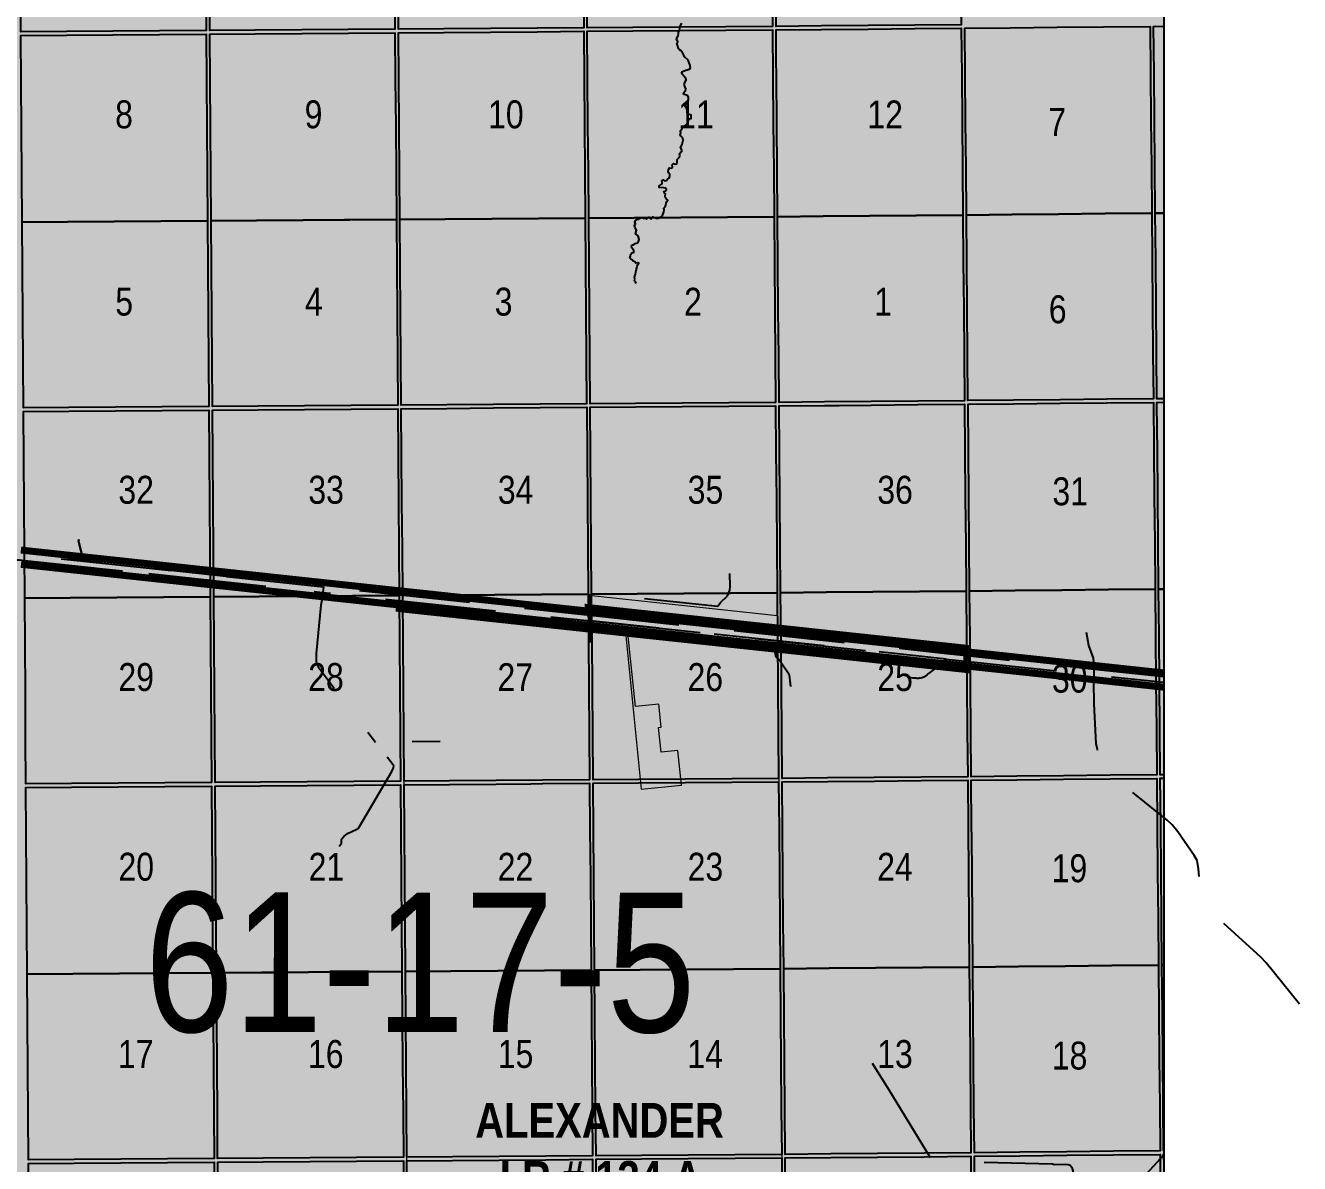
# Model space of a CAD drawing. Extents: x 403018 to 417191, y 6033193 to 6042673.
# Drawn here: x 415766.7 to 416131.8, y 6036406.3 to 6036732.6 of the extents above; entities that cross this region are included whole.
import ezdxf

# ---------------------------------------------------------------- set-up
doc = ezdxf.new("R2010")
doc.units = 0
doc.header["$LTSCALE"] = 5
doc.linetypes.add('DASHED2', pattern=[9.525, 6.35, -3.175])
for name, color, linetype in [('AS-TOWN-H', 254, 'Continuous'), ('L-BD1', 253, 'Continuous'), ('Quarters', 8, 'Continuous'), ('RoadSeg', 57, 'DASHED2'), ('ROUTE-MAP-HWY', 2, 'Continuous'), ('T-WATER', 160, 'Continuous')]:
    doc.layers.add(name, color=color, linetype=linetype)
doc.layers.add('ROUTE-MAP-BACKGROUND-H', color=7, linetype='Continuous', true_color=0xf0ebff)
doc.layers.add('ROUTE-MAP-TOWN-BDY', color=3, linetype='Continuous', lineweight=0)
doc.styles.add('120', font='ARIALN.TTF', dxfattribs={"height": 13})
doc.styles.add('80L', font='ARIALN.TTF', dxfattribs={"height": 10})

msp = doc.modelspace()

# ---------------------------------------------------------------- hatches: boundary and pattern name
at = {"layer": 'AS-TOWN-H'}
h = msp.add_hatch(color=256, dxfattribs=at)
h.dxf.hatch_style = 1
h.paths.add_polyline_path([(415928.97, 6036569.091), (415928.543, 6036623.14), (415981.679, 6036623.533), (415982.17, 6036563.332)])
h = msp.add_hatch(color=256, dxfattribs=at)
h.dxf.hatch_style = 1
h.paths.add_polyline_path([(415874.841, 6036564.468), (415938.717, 6036557.594), (415943.185, 6036513.628), (415954.741, 6036514.857), (415953.689, 6036524.789), (415948.888, 6036524.279), (415948.138, 6036531.342), (415948.905, 6036531.423), (415948.2, 6036538.08), (415941.541, 6036537.375), (415939.398, 6036557.521), (415981.376, 6036553.001), (415981.528, 6036551.813), (415982.279, 6036550.792), (415983.871, 6036354.396), (415876.403, 6036353.6)])
at = {"layer": 'ROUTE-MAP-BACKGROUND-H'}
h = msp.add_hatch(color=256, dxfattribs=at)
h.dxf.hatch_style = 1
h.paths.add_polyline_path([(412923.423, 6037807.465), (416092.9, 6037807.465), (416092.9, 6035965.758), (412923.423, 6035965.758)])

# ---------------------------------------------------------------- linework, layer by layer
at = {"layer": 'Quarters'}
for points in [[(415994.818, 6036732.446), (415981.795, 6036732.328), (415981.689, 6036745.382), (415981.579, 6036758.771), (415981.47, 6036772.16), (415981.36, 6036785.548), (415994.379, 6036785.666), (416007.732, 6036785.787), (416021.086, 6036785.908), (416034.439, 6036786.029), (416034.553, 6036772.641), (416034.667, 6036759.252), (416034.782, 6036745.863), (416034.893, 6036732.809), (416021.535, 6036732.688), (416008.177, 6036732.566), (415994.818, 6036732.446)], [(415778.411, 6036730.819), (415765.388, 6036730.722), (415765.3, 6036743.776), (415765.209, 6036757.165), (415765.119, 6036770.554), (415765.029, 6036783.943), (415778.047, 6036784.04), (415791.401, 6036784.139), (415804.754, 6036784.238), (415818.108, 6036784.337), (415818.203, 6036770.948), (415818.298, 6036757.56), (415818.393, 6036744.171), (415818.486, 6036731.117), (415805.128, 6036731.018), (415791.769, 6036730.918), (415778.411, 6036730.819)], [(415832.513, 6036731.221), (415819.49, 6036731.124), (415819.397, 6036744.178), (415819.302, 6036757.567), (415819.207, 6036770.956), (415819.112, 6036784.345), (415832.13, 6036784.441), (415845.484, 6036784.54), (415858.837, 6036784.639), (415872.19, 6036784.738), (415872.29, 6036771.349), (415872.39, 6036757.96), (415872.49, 6036744.571), (415872.588, 6036731.518), (415859.229, 6036731.419), (415845.871, 6036731.32), (415832.513, 6036731.221)], [(415926.587, 6036744.972), (415926.689, 6036731.918), (415913.331, 6036731.819), (415899.973, 6036731.72), (415886.615, 6036731.621), (415873.592, 6036731.525), (415873.494, 6036744.579), (415873.395, 6036757.968), (415873.295, 6036771.357), (415873.195, 6036784.745), (415886.213, 6036784.842), (415899.567, 6036784.941), (415912.92, 6036785.04), (415926.273, 6036785.139), (415926.378, 6036771.75), (415926.483, 6036758.361), (415926.587, 6036744.972)], [(415980.684, 6036745.373), (415980.791, 6036732.319), (415967.433, 6036732.22), (415954.075, 6036732.121), (415940.717, 6036732.022), (415927.694, 6036731.926), (415927.592, 6036744.98), (415927.487, 6036758.369), (415927.382, 6036771.757), (415927.277, 6036785.146), (415940.296, 6036785.243), (415953.649, 6036785.342), (415967.003, 6036785.44), (415980.356, 6036785.539), (415980.465, 6036772.151), (415980.575, 6036758.762), (415980.684, 6036745.373)], [(415981.128, 6036691.148), (415981.237, 6036677.759), (415967.874, 6036677.66), (415954.511, 6036677.562), (415941.148, 6036677.463), (415928.12, 6036677.366), (415928.015, 6036690.755), (415927.911, 6036704.144), (415927.806, 6036717.533), (415927.701, 6036730.921), (415940.725, 6036731.018), (415954.083, 6036731.117), (415967.441, 6036731.216), (415980.799, 6036731.315), (415980.909, 6036717.926), (415981.018, 6036704.537), (415981.128, 6036691.148)], [(415995.269, 6036677.886), (415982.241, 6036677.768), (415982.132, 6036691.157), (415982.022, 6036704.546), (415981.913, 6036717.935), (415981.873, 6036722.785), (415981.803, 6036731.324), (415994.827, 6036731.441), (416008.185, 6036731.562), (416021.543, 6036731.684), (416034.902, 6036731.805), (416035.016, 6036718.416), (416035.13, 6036705.028), (416035.244, 6036691.639), (416035.359, 6036678.25), (416021.995, 6036678.129), (416008.632, 6036678.007), (415995.269, 6036677.886)], [(416049.391, 6036678.386), (416036.363, 6036678.26), (416036.249, 6036691.649), (416036.134, 6036705.037), (416036.02, 6036718.426), (416035.906, 6036731.815), (416048.93, 6036731.94), (416062.288, 6036732.069), (416075.647, 6036732.197), (416089.005, 6036732.326), (416089.124, 6036718.937), (416089.243, 6036705.549), (416089.362, 6036692.16), (416089.481, 6036678.772), (416076.118, 6036678.643), (416062.755, 6036678.514), (416049.391, 6036678.386)], [(415778.784, 6036676.259), (415765.756, 6036676.162), (415765.666, 6036689.551), (415765.575, 6036702.94), (415765.485, 6036716.329), (415765.395, 6036729.718), (415778.418, 6036729.815), (415791.776, 6036729.914), (415805.135, 6036730.013), (415818.493, 6036730.113), (415818.588, 6036716.724), (415818.683, 6036703.335), (415818.778, 6036689.946), (415818.873, 6036676.557), (415805.51, 6036676.458), (415792.147, 6036676.359), (415778.784, 6036676.259)], [(415832.906, 6036676.661), (415819.878, 6036676.565), (415819.783, 6036689.954), (415819.687, 6036703.342), (415819.592, 6036716.731), (415819.497, 6036730.12), (415832.52, 6036730.216), (415845.879, 6036730.315), (415859.237, 6036730.414), (415872.595, 6036730.513), (415872.695, 6036717.124), (415872.795, 6036703.736), (415872.895, 6036690.347), (415872.995, 6036676.958), (415859.632, 6036676.859), (415858.085, 6036676.847), (415846.269, 6036676.76), (415832.906, 6036676.661)], [(415927.011, 6036690.748), (415927.116, 6036677.359), (415913.753, 6036677.26), (415900.39, 6036677.161), (415887.027, 6036677.062), (415873.999, 6036676.966), (415873.899, 6036690.354), (415873.799, 6036703.743), (415873.699, 6036717.132), (415873.599, 6036730.521), (415886.623, 6036730.617), (415899.981, 6036730.716), (415913.339, 6036730.815), (415926.697, 6036730.914), (415926.802, 6036717.525), (415926.906, 6036704.136), (415927.011, 6036690.748)], [(415779.148, 6036623.036), (415766.115, 6036622.939), (415766.027, 6036635.995), (415765.937, 6036649.385), (415765.847, 6036662.774), (415765.756, 6036676.162), (415778.784, 6036676.259), (415792.147, 6036676.359), (415805.51, 6036676.458), (415818.873, 6036676.557), (415818.969, 6036663.169), (415819.064, 6036649.78), (415819.158, 6036636.39), (415819.251, 6036623.335), (415805.883, 6036623.235), (415792.515, 6036623.136), (415779.148, 6036623.036)], [(415833.288, 6036623.439), (415820.255, 6036623.342), (415820.163, 6036636.397), (415820.068, 6036649.787), (415819.973, 6036663.176), (415819.878, 6036676.565), (415832.906, 6036676.661), (415846.269, 6036676.76), (415858.085, 6036676.847), (415859.632, 6036676.859), (415872.995, 6036676.958), (415873.095, 6036663.569), (415873.195, 6036650.18), (415873.294, 6036636.79), (415873.391, 6036623.736), (415860.023, 6036623.637), (415846.656, 6036623.538), (415833.288, 6036623.439)], [(415927.43, 6036637.191), (415927.531, 6036624.136), (415914.164, 6036624.037), (415900.796, 6036623.938), (415887.428, 6036623.839), (415874.395, 6036623.743), (415874.298, 6036636.798), (415874.199, 6036650.188), (415874.099, 6036663.577), (415873.999, 6036676.966), (415887.027, 6036677.062), (415900.39, 6036677.161), (415913.753, 6036677.26), (415927.116, 6036677.359), (415927.221, 6036663.97), (415927.325, 6036650.581), (415927.43, 6036637.191)], [(415981.565, 6036637.592), (415981.671, 6036624.537), (415968.304, 6036624.438), (415954.936, 6036624.339), (415941.568, 6036624.24), (415928.535, 6036624.144), (415928.434, 6036637.199), (415928.329, 6036650.589), (415928.225, 6036663.977), (415928.12, 6036677.366), (415941.148, 6036677.463), (415954.511, 6036677.562), (415967.874, 6036677.66), (415981.237, 6036677.759), (415981.346, 6036664.371), (415981.456, 6036650.982), (415981.565, 6036637.592)], [(415995.708, 6036624.664), (415982.676, 6036624.546), (415982.569, 6036637.601), (415982.46, 6036650.991), (415982.351, 6036664.38), (415982.241, 6036677.768), (415995.269, 6036677.886), (416008.632, 6036678.007), (416021.995, 6036678.129), (416035.359, 6036678.25), (416035.473, 6036664.862), (416035.587, 6036651.473), (416035.701, 6036638.083), (416035.812, 6036625.029), (416022.444, 6036624.907), (416009.076, 6036624.785), (415995.708, 6036624.664)], [(416049.849, 6036625.164), (416036.816, 6036625.038), (416036.705, 6036638.093), (416036.591, 6036651.483), (416036.477, 6036664.871), (416036.363, 6036678.26), (416049.391, 6036678.386), (416062.755, 6036678.514), (416076.118, 6036678.643), (416089.481, 6036678.772), (416089.6, 6036665.383), (416089.719, 6036651.995), (416089.838, 6036638.605), (416089.954, 6036625.55), (416076.586, 6036625.421), (416063.217, 6036625.293), (416049.849, 6036625.164)], [(415779.519, 6036568.472), (415766.481, 6036568.375), (415766.391, 6036581.765), (415766.301, 6036595.155), (415766.211, 6036608.545), (415766.121, 6036621.935), (415779.154, 6036622.032), (415792.522, 6036622.132), (415805.89, 6036622.231), (415819.258, 6036622.33), (415819.348, 6036609.558), (415819.353, 6036608.94), (415819.447, 6036595.55), (415819.542, 6036582.16), (415819.637, 6036568.77), (415806.264, 6036568.671), (415792.892, 6036568.572), (415779.519, 6036568.472)], [(415833.679, 6036568.874), (415820.641, 6036568.778), (415820.547, 6036582.168), (415820.452, 6036595.558), (415820.357, 6036608.948), (415820.262, 6036622.338), (415833.295, 6036622.434), (415846.663, 6036622.533), (415860.031, 6036622.632), (415873.399, 6036622.731), (415873.498, 6036609.341), (415873.598, 6036595.951), (415873.7, 6036582.561), (415873.803, 6036569.171), (415860.427, 6036569.072), (415847.052, 6036568.973), (415833.679, 6036568.874)], [(415927.852, 6036582.962), (415927.956, 6036569.572), (415914.584, 6036569.473), (415901.211, 6036569.374), (415887.84, 6036569.275), (415874.807, 6036569.178), (415874.705, 6036582.569), (415874.602, 6036595.959), (415874.502, 6036609.349), (415874.403, 6036622.739), (415887.436, 6036622.835), (415900.804, 6036622.934), (415914.171, 6036623.033), (415927.539, 6036623.132), (415927.643, 6036609.742), (415927.748, 6036596.352), (415927.852, 6036582.962)], [(415982.007, 6036583.363), (415982.116, 6036569.973), (415968.743, 6036569.874), (415955.371, 6036569.775), (415942, 6036569.676), (415928.96, 6036569.58), (415928.856, 6036582.977), (415928.752, 6036596.36), (415928.648, 6036609.75), (415928.543, 6036623.14), (415941.576, 6036623.236), (415954.944, 6036623.335), (415968.312, 6036623.434), (415981.679, 6036623.533), (415981.789, 6036610.143), (415981.898, 6036596.753), (415982.007, 6036583.363)], [(415996.157, 6036570.099), (415983.12, 6036569.982), (415983.011, 6036583.372), (415982.902, 6036596.762), (415982.793, 6036610.152), (415982.684, 6036623.542), (415995.717, 6036623.659), (415999.932, 6036623.697), (416009.084, 6036623.781), (416022.452, 6036623.902), (416035.82, 6036624.024), (416035.934, 6036610.633), (416036.048, 6036597.242), (416036.162, 6036583.851), (416036.276, 6036570.459), (416022.903, 6036570.339), (416009.53, 6036570.219), (415996.157, 6036570.099)], [(416050.318, 6036570.597), (416037.28, 6036570.469), (416037.166, 6036583.86), (416037.052, 6036597.252), (416036.938, 6036610.643), (416036.825, 6036624.034), (416049.858, 6036624.16), (416063.226, 6036624.288), (416076.594, 6036624.417), (416089.963, 6036624.546), (416090.082, 6036611.157), (416090.201, 6036597.768), (416090.32, 6036584.379), (416090.439, 6036570.99), (416077.066, 6036570.859), (416063.692, 6036570.728), (416050.318, 6036570.597)], [(416050.776, 6036517.369), (416037.732, 6036517.239), (416037.621, 6036530.296), (416037.507, 6036543.687), (416037.394, 6036557.078), (416037.28, 6036570.469), (416050.318, 6036570.597), (416063.692, 6036570.728), (416077.066, 6036570.859), (416090.439, 6036570.99), (416090.558, 6036557.601), (416090.677, 6036544.212), (416090.796, 6036530.823), (416090.913, 6036517.769), (416077.534, 6036517.636), (416064.155, 6036517.503), (416050.776, 6036517.369)], [(415779.882, 6036515.247), (415766.839, 6036515.15), (415766.751, 6036528.205), (415766.661, 6036541.595), (415766.571, 6036554.985), (415766.481, 6036568.375), (415779.519, 6036568.472), (415792.892, 6036568.572), (415806.264, 6036568.671), (415819.637, 6036568.77), (415819.732, 6036555.38), (415819.826, 6036541.99), (415819.921, 6036528.6), (415820.014, 6036515.545), (415806.636, 6036515.446), (415793.259, 6036515.346), (415779.882, 6036515.247)], [(415834.06, 6036515.649), (415821.018, 6036515.552), (415820.925, 6036528.607), (415820.831, 6036541.998), (415820.736, 6036555.388), (415820.641, 6036568.778), (415833.679, 6036568.874), (415847.052, 6036568.973), (415860.427, 6036569.072), (415873.803, 6036569.171), (415873.899, 6036555.781), (415873.996, 6036542.391), (415874.095, 6036529.001), (415874.192, 6036515.946), (415860.815, 6036515.847), (415847.438, 6036515.748), (415834.06, 6036515.649)], [(415928.269, 6036529.402), (415928.371, 6036516.347), (415914.993, 6036516.248), (415901.616, 6036516.149), (415888.239, 6036516.05), (415875.196, 6036515.954), (415875.099, 6036529.009), (415875, 6036542.399), (415874.904, 6036555.789), (415874.807, 6036569.178), (415887.84, 6036569.275), (415901.211, 6036569.374), (415914.584, 6036569.473), (415927.956, 6036569.572), (415928.06, 6036556.182), (415928.165, 6036542.792), (415928.269, 6036529.402)], [(415982.443, 6036529.804), (415982.549, 6036516.749), (415969.172, 6036516.65), (415955.795, 6036516.55), (415942.417, 6036516.451), (415929.375, 6036516.355), (415929.273, 6036529.41), (415929.169, 6036542.8), (415929.065, 6036556.197), (415928.96, 6036569.58), (415942, 6036569.676), (415955.371, 6036569.775), (415968.743, 6036569.874), (415982.116, 6036569.973), (415982.225, 6036556.584), (415982.334, 6036543.194), (415982.443, 6036529.804)], [(415996.596, 6036516.873), (415983.553, 6036516.758), (415983.447, 6036529.812), (415983.338, 6036543.203), (415983.229, 6036556.593), (415983.12, 6036569.982), (415996.157, 6036570.099), (416009.53, 6036570.219), (416022.903, 6036570.339), (416036.276, 6036570.459), (416036.389, 6036557.068), (416036.503, 6036543.677), (416036.617, 6036530.286), (416036.728, 6036517.229), (416023.351, 6036517.11), (416009.973, 6036516.991), (415996.596, 6036516.873)], [(415982.884, 6036475.575), (415982.993, 6036462.185), (415969.611, 6036462.086), (415956.229, 6036461.987), (415942.847, 6036461.887), (415929.8, 6036461.791), (415929.695, 6036475.181), (415929.591, 6036488.571), (415929.487, 6036501.961), (415929.383, 6036515.351), (415942.425, 6036515.447), (415955.803, 6036515.546), (415969.18, 6036515.645), (415982.557, 6036515.744), (415982.666, 6036502.355), (415982.775, 6036488.965), (415982.884, 6036475.575)], [(415997.045, 6036462.308), (415983.998, 6036462.194), (415983.889, 6036475.584), (415983.779, 6036488.973), (415983.67, 6036502.363), (415983.561, 6036515.753), (415996.604, 6036515.869), (416009.981, 6036515.987), (416023.359, 6036516.106), (416036.736, 6036516.225), (416036.85, 6036502.834), (416036.964, 6036489.442), (416037.078, 6036476.051), (416037.192, 6036462.66), (416023.809, 6036462.542), (416010.427, 6036462.425), (415997.045, 6036462.308)], [(416051.245, 6036462.802), (416038.196, 6036462.67), (416038.082, 6036476.061), (416037.968, 6036489.453), (416037.88, 6036499.876), (416037.855, 6036502.844), (416037.741, 6036516.235), (416050.785, 6036516.365), (416064.164, 6036516.498), (416077.543, 6036516.632), (416090.922, 6036516.765), (416091.041, 6036503.376), (416091.16, 6036489.987), (416091.279, 6036476.598), (416091.398, 6036463.209), (416078.014, 6036463.074), (416064.63, 6036462.938), (416051.245, 6036462.802)], [(415780.253, 6036460.683), (415767.206, 6036460.586), (415767.116, 6036473.976), (415767.026, 6036487.366), (415766.936, 6036500.756), (415766.846, 6036514.146), (415779.888, 6036514.243), (415793.266, 6036514.342), (415806.643, 6036514.441), (415820.021, 6036514.541), (415820.115, 6036501.151), (415820.21, 6036487.761), (415820.305, 6036474.371), (415820.4, 6036460.98), (415807.018, 6036460.881), (415793.635, 6036460.782), (415780.253, 6036460.683)], [(415834.451, 6036461.084), (415821.404, 6036460.988), (415821.309, 6036474.378), (415821.214, 6036487.768), (415821.12, 6036501.158), (415821.025, 6036514.548), (415834.067, 6036514.645), (415847.445, 6036514.744), (415860.822, 6036514.843), (415874.2, 6036514.942), (415874.299, 6036501.552), (415874.399, 6036488.162), (415874.498, 6036474.772), (415874.598, 6036461.382), (415861.215, 6036461.283), (415847.833, 6036461.184), (415839.248, 6036461.12), (415834.451, 6036461.084)], [(415928.691, 6036475.173), (415928.795, 6036461.783), (415915.413, 6036461.684), (415902.031, 6036461.585), (415888.649, 6036461.486), (415875.602, 6036461.389), (415875.502, 6036474.779), (415875.403, 6036488.169), (415875.303, 6036501.559), (415875.204, 6036514.949), (415888.246, 6036515.046), (415901.624, 6036515.145), (415911.539, 6036515.218), (415915.001, 6036515.244), (415928.378, 6036515.343), (415928.483, 6036501.953), (415928.587, 6036488.563), (415928.691, 6036475.173)], [(415780.616, 6036407.458), (415767.564, 6036407.361), (415767.476, 6036420.416), (415767.386, 6036433.806), (415767.296, 6036447.196), (415767.206, 6036460.586), (415780.253, 6036460.683), (415793.635, 6036460.782), (415807.018, 6036460.881), (415820.4, 6036460.98), (415820.494, 6036447.59), (415820.589, 6036434.2), (415820.684, 6036420.81), (415820.776, 6036407.755), (415807.389, 6036407.656), (415794.003, 6036407.557), (415780.616, 6036407.458)], [(415834.832, 6036407.859), (415821.78, 6036407.763), (415821.688, 6036420.818), (415821.593, 6036434.208), (415821.499, 6036447.598), (415821.404, 6036460.988), (415834.451, 6036461.084), (415839.248, 6036461.12), (415847.833, 6036461.184), (415861.215, 6036461.283), (415874.598, 6036461.382), (415874.697, 6036447.992), (415874.797, 6036434.602), (415874.896, 6036421.212), (415874.993, 6036408.157), (415861.606, 6036408.058), (415848.219, 6036407.958), (415834.832, 6036407.859)], [(415929.108, 6036421.613), (415929.21, 6036408.558), (415915.823, 6036408.459), (415902.436, 6036408.36), (415889.049, 6036408.261), (415875.997, 6036408.164), (415875.9, 6036421.219), (415875.801, 6036434.609), (415875.701, 6036447.999), (415875.602, 6036461.389), (415888.649, 6036461.486), (415902.031, 6036461.585), (415915.413, 6036461.684), (415928.795, 6036461.783), (415928.9, 6036448.393), (415929.004, 6036435.004), (415929.108, 6036421.613)], [(415983.32, 6036422.015), (415983.427, 6036408.96), (415970.04, 6036408.861), (415956.653, 6036408.762), (415943.266, 6036408.663), (415930.214, 6036408.566), (415930.112, 6036421.621), (415930.008, 6036435.011), (415929.904, 6036448.401), (415929.8, 6036461.791), (415942.847, 6036461.887), (415956.229, 6036461.987), (415969.611, 6036462.086), (415982.993, 6036462.185), (415983.102, 6036448.795), (415983.211, 6036435.405), (415983.32, 6036422.015)], [(415997.483, 6036409.082), (415984.431, 6036408.969), (415984.325, 6036422.024), (415984.216, 6036435.414), (415984.107, 6036448.804), (415983.998, 6036462.194), (415997.045, 6036462.308), (416010.427, 6036462.425), (416023.809, 6036462.542), (416037.192, 6036462.66), (416037.305, 6036449.269), (416037.419, 6036435.878), (416037.533, 6036422.486), (416037.644, 6036409.43), (416024.257, 6036409.314), (416010.87, 6036409.197), (415997.483, 6036409.082)], [(416051.703, 6036409.575), (416038.648, 6036409.44), (416038.537, 6036422.496), (416038.424, 6036435.888), (416038.31, 6036449.279), (416038.196, 6036462.67), (416051.245, 6036462.802), (416064.63, 6036462.938), (416078.014, 6036463.074), (416091.398, 6036463.209), (416091.517, 6036449.82), (416091.636, 6036436.431), (416091.756, 6036423.042), (416091.872, 6036409.988), (416078.482, 6036409.85), (416065.093, 6036409.712), (416051.703, 6036409.575)], [(415780.987, 6036352.893), (415767.931, 6036352.797), (415767.841, 6036366.187), (415767.75, 6036379.577), (415767.661, 6036392.967), (415767.571, 6036406.357), (415780.622, 6036406.453), (415794.01, 6036406.552), (415807.396, 6036406.652), (415820.783, 6036406.751), (415820.878, 6036393.361), (415820.973, 6036379.971), (415821.067, 6036366.581), (415821.162, 6036353.191), (415807.771, 6036353.092), (415794.379, 6036352.992), (415780.987, 6036352.893)], [(415835.223, 6036353.295), (415822.166, 6036353.198), (415822.072, 6036366.588), (415821.977, 6036379.978), (415821.882, 6036393.368), (415821.788, 6036406.758), (415834.84, 6036406.855), (415848.227, 6036406.954), (415861.614, 6036407.053), (415875, 6036407.153), (415875.1, 6036393.763), (415875.199, 6036380.373), (415875.299, 6036366.983), (415875.398, 6036353.593), (415862.007, 6036353.493), (415848.615, 6036353.394), (415835.223, 6036353.295)], [(415929.53, 6036367.384), (415929.635, 6036353.994), (415916.243, 6036353.895), (415902.851, 6036353.796), (415889.46, 6036353.697), (415876.403, 6036353.6), (415876.303, 6036366.99), (415876.204, 6036380.38), (415876.104, 6036393.77), (415876.005, 6036407.16), (415889.057, 6036407.257), (415902.444, 6036407.356), (415915.831, 6036407.455), (415929.218, 6036407.554), (415929.322, 6036394.164), (415929.426, 6036380.774), (415929.53, 6036367.384)], [(415983.762, 6036367.786), (415983.871, 6036354.396), (415970.479, 6036354.297), (415957.088, 6036354.198), (415943.696, 6036354.099), (415930.639, 6036354.002), (415930.535, 6036367.392), (415930.43, 6036380.782), (415930.326, 6036394.172), (415930.222, 6036407.562), (415943.274, 6036407.658), (415956.661, 6036407.757), (415970.048, 6036407.857), (415983.435, 6036407.956), (415983.544, 6036394.566), (415983.653, 6036381.176), (415983.762, 6036367.786)], [(415997.932, 6036354.517), (415984.875, 6036354.405), (415984.766, 6036367.795), (415984.657, 6036381.185), (415984.548, 6036394.575), (415984.439, 6036407.965), (415997.491, 6036408.077), (416010.878, 6036408.193), (416024.265, 6036408.309), (416037.653, 6036408.426), (416037.766, 6036395.034), (416037.88, 6036381.643), (416037.994, 6036368.252), (416038.108, 6036354.861), (416024.716, 6036354.746), (416011.324, 6036354.631), (415997.932, 6036354.517)], [(416052.172, 6036355.008), (416039.112, 6036354.871), (416038.998, 6036368.262), (416038.884, 6036381.654), (416038.771, 6036395.045), (416038.657, 6036408.436), (416051.712, 6036408.57), (416065.101, 6036408.708), (416078.491, 6036408.846), (416091.881, 6036408.984), (416092, 6036395.595), (416092.119, 6036382.206), (416092.238, 6036368.817), (416092.357, 6036355.428), (416078.962, 6036355.288), (416065.567, 6036355.148), (416052.172, 6036355.008)]]:
    msp.add_lwpolyline(points, close=True, dxfattribs=at)
for points in [[(416092.9, 6036678.805), (416090.486, 6036678.781), (416090.367, 6036692.17), (416090.248, 6036705.558), (416090.129, 6036718.947), (416090.01, 6036732.335), (416092.9, 6036732.363)], [(416092.9, 6036625.579), (416090.958, 6036625.56), (416090.842, 6036638.615), (416090.724, 6036652.005), (416090.605, 6036665.393), (416090.486, 6036678.781), (416092.9, 6036678.805)], [(416092.9, 6036571.014), (416091.443, 6036571), (416091.324, 6036584.389), (416091.205, 6036597.778), (416091.086, 6036611.167), (416091.037, 6036616.624), (416090.967, 6036624.556), (416092.9, 6036624.574)], [(416092.9, 6036517.788), (416091.917, 6036517.779), (416091.801, 6036530.832), (416091.682, 6036544.222), (416091.562, 6036557.61), (416091.443, 6036571), (416092.9, 6036571.014)], [(416092.9, 6036463.224), (416092.402, 6036463.219), (416092.283, 6036476.608), (416092.164, 6036489.997), (416092.045, 6036503.386), (416091.926, 6036516.775), (416092.9, 6036516.784)], [(416092.9, 6036409.998), (416092.876, 6036409.998), (416092.76, 6036423.052), (416092.641, 6036436.441), (416092.522, 6036449.83), (416092.402, 6036463.219), (416092.9, 6036463.224)], [(416092.9, 6036407.327), (416092.885, 6036408.993), (416092.9, 6036408.994)]]:
    msp.add_lwpolyline(points, dxfattribs=at)
at = {"layer": 'RoadSeg'}
for p, q in [((415928.5, 6036559.855), (415928.504, 6036561.909)), ((415928.533, 6036555.726), (415928.5, 6036559.855))]:
    msp.add_line(p, q, dxfattribs=at)
at = {"layer": 'RoadSeg', "flags": 128}
for points in [[(415835.563, 6036573.409), (415787.941, 6036578.524), (415787.941, 6036579.169), (415788.007, 6036579.602), (415787.874, 6036579.702), (415783.745, 6036580.168), (415783.079, 6036580.534), (415782.812, 6036581), (415781.913, 6036584.73), (415782.013, 6036585.263), (415781.913, 6036584.73), (415782.812, 6036581), (415783.079, 6036580.534), (415783.745, 6036580.168), (415787.874, 6036579.702), (415788.007, 6036579.602), (415787.941, 6036579.169), (415787.941, 6036578.524), (415771.233, 6036580.302)], [(415680.182, 6036554.793), (415682.579, 6036556.026), (415684.744, 6036557.757), (415687.974, 6036557.99), (415688.573, 6036558.124), (415689.106, 6036558.49), (415694.134, 6036564.784), (415694.501, 6036565.849), (415694.434, 6036567.581), (415694.201, 6036571.177), (415694.116, 6036572.801), (415731.052, 6036576.83), (415750.667, 6036578.993), (415751.467, 6036579.076), (415752.211, 6036579.151), (415753.12, 6036579.24), (415753.981, 6036579.32), (415754.794, 6036579.389), (415755.703, 6036579.454), (415756.597, 6036579.503), (415757.394, 6036579.534), (415758.24, 6036579.559), (415759.038, 6036579.575), (415759.884, 6036579.583), (415760.682, 6036579.579), (415761.366, 6036579.567), (415762.085, 6036579.546), (415762.802, 6036579.518), (415763.485, 6036579.482), (415764.319, 6036579.428), (415764.952, 6036579.379), (415765.756, 6036579.309), (415766.504, 6036579.239), (415767.406, 6036579.149), (415768.304, 6036579.056), (415787.87, 6036576.968), (415835.575, 6036571.848)], [(415731.052, 6036576.83), (415730.973, 6036578.271), (415753.664, 6036580.756), (415754.46, 6036580.843), (415755.287, 6036580.934), (415756.065, 6036581.017), (415756.763, 6036581.085), (415757.543, 6036581.147), (415758.325, 6036581.185), (415759.008, 6036581.2), (415759.708, 6036581.201), (415760.342, 6036581.195), (415761.011, 6036581.18), (415761.663, 6036581.154), (415762.348, 6036581.109), (415763.11, 6036581.042), (415764.018, 6036580.953), (415764.717, 6036580.88), (415766.695, 6036580.672), (415767.28, 6036580.623), (415767.949, 6036580.581), (415768.569, 6036580.543), (415769.155, 6036580.502), (415769.808, 6036580.447), (415770.493, 6036580.378), (415771.231, 6036580.302), (415771.233, 6036580.302), (415787.941, 6036578.524), (415852.148, 6036571.628), (415851.939, 6036570.091), (415928.504, 6036561.909), (415928.53, 6036563.455), (415852.148, 6036571.628)], [(415754.669, 6036579.378), (415754.794, 6036579.389), (415755.703, 6036579.454), (415756.597, 6036579.503), (415757.394, 6036579.534), (415758.24, 6036579.559), (415759.038, 6036579.575), (415759.884, 6036579.583), (415760.682, 6036579.579), (415761.366, 6036579.567), (415762.085, 6036579.546), (415762.802, 6036579.518), (415763.485, 6036579.482), (415764.319, 6036579.428), (415764.952, 6036579.379), (415765.756, 6036579.309), (415766.504, 6036579.239), (415767.406, 6036579.149), (415768.304, 6036579.056), (415787.87, 6036576.968), (415851.939, 6036570.091), (415851.71, 6036568.346), (415851.377, 6036566.382), (415850.045, 6036552.529), (415849.978, 6036550.298), (415850.111, 6036549.732), (415850.578, 6036548.733), (415867.061, 6036527.154)], [(416131.829, 6036452.063), (416122.273, 6036463.884), (416120.774, 6036465.483), (416106.655, 6036478.403), (416105.423, 6036479.802), (416104.424, 6036481.6), (416103.158, 6036486.262), (416102.892, 6036490.858), (416102.459, 6036493.188), (416101.66, 6036494.687), (416096.998, 6036501.447), (416095.333, 6036503.445), (416093.934, 6036504.777), (416083.445, 6036513.202), (416081.713, 6036515.033), (416074.953, 6036523.058), (416074.354, 6036523.991), (416073.887, 6036525.023), (416073.588, 6036526.688), (416073.022, 6036538.243), (416072.922, 6036544.371), (416073.022, 6036546.434), (416073.022, 6036547.978), (416054.924, 6036549.909), (416038.23, 6036551.692), (416030.751, 6036552.491), (416008.66, 6036554.864), (415982.966, 6036557.608), (415982.25, 6036557.685), (415928.53, 6036563.455), (415928.533, 6036565.116), (415928.433, 6036569.645), (415929.232, 6036569.945), (415965.163, 6036566.116), (415965.896, 6036567.148), (415967.86, 6036569.046), (415968.56, 6036570.711), (415968.66, 6036571.81), (415968.493, 6036578.903), (415968.36, 6036579.036)], [(415986.076, 6036543.138), (415985.676, 6036546.302), (415983.311, 6036549.898), (415982.303, 6036551.202), (415981.946, 6036551.663), (415981.746, 6036552.163), (415981.813, 6036553.395), (415982.278, 6036554.267), (415982.612, 6036554.893), (415982.809, 6036556.126)], [(416092.9, 6036545.845), (416073.022, 6036547.978), (416072.988, 6036548.899), (416072.755, 6036551.264), (416071.423, 6036554.86), (416070.824, 6036558.556)], [(416030.546, 6036550.964), (416073.022, 6036546.434), (416092.9, 6036544.297)], [(415856.638, 6036497.317), (415857.238, 6036498.05), (415857.304, 6036499.315), (415857.937, 6036500.115), (415859.003, 6036500.914), (415861.5, 6036502.113), (415862.099, 6036502.512), (415862.399, 6036502.945), (415871.657, 6036518.696), (415872.156, 6036519.828), (415872.223, 6036520.328), (415867.061, 6036527.154), (415885.543, 6036527.388)], [(416092.9, 6036408.819), (416072.822, 6036386.861), (416071.19, 6036385.163), (416070.691, 6036384.83), (416070.424, 6036384.897), (416069.792, 6036385.496), (416069.192, 6036386.895), (416066.961, 6036404.211), (416066.761, 6036404.943), (416066.129, 6036405.742), (416065.529, 6036406.009), (416064.863, 6036406.076), (416061.5, 6036406.009), (416061.067, 6036406.142), (416027.034, 6036406.975), (416026.601, 6036407.208), (416014.147, 6036427.554), (416006.388, 6036439.875), (416005.956, 6036440.308)]]:
    msp.add_lwpolyline(points, dxfattribs=at)
msp.add_lwpolyline([(415928.504, 6036561.909), (415982.262, 6036556.185), (415982.809, 6036556.126), (416008.567, 6036553.338), (416010.231, 6036550.714), (416010.891, 6036549.827), (416011.542, 6036549.044), (416012.18, 6036548.25), (416012.611, 6036547.71), (416012.823, 6036547.48), (416013.026, 6036547.285), (416013.297, 6036547.066), (416013.557, 6036546.883), (416013.844, 6036546.714), (416014.116, 6036546.588), (416014.395, 6036546.476), (416014.695, 6036546.378), (416014.965, 6036546.312), (416015.263, 6036546.253), (416015.448, 6036546.223), (416015.809, 6036546.188), (416016.418, 6036546.123), (416019.076, 6036545.821), (416021.039, 6036545.619), (416021.584, 6036545.571), (416021.888, 6036545.544), (416022.136, 6036545.519), (416022.31, 6036545.517), (416022.469, 6036545.507), (416022.631, 6036545.511), (416022.776, 6036545.52), (416022.906, 6036545.534), (416023.046, 6036545.56), (416023.194, 6036545.585), (416023.373, 6036545.618), (416023.549, 6036545.651), (416023.724, 6036545.709), (416023.881, 6036545.77), (416024.031, 6036545.834), (416024.163, 6036545.89), (416024.36, 6036545.964), (416024.499, 6036546.042), (416024.659, 6036546.128), (416024.814, 6036546.227), (416024.95, 6036546.327), (416025.099, 6036546.43), (416025.323, 6036546.623), (416025.931, 6036547.114), (416027.185, 6036548.084), (416027.53, 6036548.371), (416027.851, 6036548.638), (416028.97, 6036549.651), (416030.546, 6036550.964)], close=True, dxfattribs=at)
at = {"layer": 'ROUTE-MAP-BACKGROUND-H'}
msp.add_lwpolyline([(412923.423, 6037807.465), (416092.9, 6037807.465), (416092.9, 6035965.758), (412923.423, 6035965.758)], close=True, dxfattribs=at)
at = {"layer": 'ROUTE-MAP-HWY', "const_width": 2}
for points in [[(415765.384, 6036582.207), (415766.389, 6036582.099), (415780.067, 6036580.627), (415782.645, 6036580.35), (415788.839, 6036579.684), (415792.818, 6036579.256), (415792.818, 6036579.256), (415798.222, 6036578.675), (415816.378, 6036576.722), (415819.583, 6036576.377), (415820.588, 6036576.269), (415834.445, 6036574.778), (415834.942, 6036574.725), (415847.019, 6036573.426), (415851.643, 6036572.928), (415852.141, 6036572.876), (415853.697, 6036572.706), (415871.855, 6036570.753), (415873.781, 6036570.546), (415873.792, 6036570.545), (415874.787, 6036570.438), (415874.798, 6036570.436), (415882.077, 6036569.653), (415882.746, 6036569.581), (415885.742, 6036569.259), (415888.492, 6036568.964), (415890.048, 6036568.794), (415901.225, 6036567.593), (415908.156, 6036566.848), (415909.637, 6036566.687), (415926.32, 6036564.893), (415927.994, 6036564.712), (415928.999, 6036564.605), (415938.948, 6036563.536), (415944.466, 6036562.942), (415955.434, 6036561.761), (415962.627, 6036560.987), (415982.206, 6036558.881), (415983.211, 6036558.772), (415989.639, 6036558.079), (415990.135, 6036558.026), (416000.444, 6036556.916), (416009.649, 6036555.929), (416036.423, 6036553.051), (416036.458, 6036548.966), (416029.854, 6036549.67), (416027.979, 6036549.874), (416018.161, 6036550.929), (416013.344, 6036551.445), (416013.122, 6036551.469), (416009.819, 6036551.822), (416009.683, 6036551.836), (416007.938, 6036552.029), (416000.007, 6036552.883), (415989.731, 6036553.988), (415989.234, 6036554.042), (415983.244, 6036554.687), (415982.239, 6036554.796), (415982.075, 6036554.813), (415981.851, 6036554.838), (415981.407, 6036554.885), (415962.197, 6036556.954), (415955.467, 6036557.676), (415944.031, 6036558.911), (415939.195, 6036559.43), (415938.515, 6036559.504), (415929.031, 6036560.521), (415928.026, 6036560.629), (415925.886, 6036560.86), (415907.721, 6036562.814), (415901.256, 6036563.509), (415888.058, 6036564.929), (415874.828, 6036566.352), (415874.817, 6036566.353), (415873.822, 6036566.46), (415873.811, 6036566.461), (415871.421, 6036566.719), (415853.262, 6036568.672), (415852.195, 6036568.788), (415851.532, 6036568.86), (415851.201, 6036568.894), (415850.246, 6036568.997), (415847.049, 6036569.341), (415834.1, 6036570.734), (415820.617, 6036572.184), (415819.612, 6036572.293), (415815.944, 6036572.687), (415797.788, 6036574.64), (415792.846, 6036575.172), (415779.633, 6036576.593), (415766.417, 6036578.015), (415765.412, 6036578.123)], [(416092.9, 6036542.906), (416091.692, 6036543.036), (416090.687, 6036543.144), (416086.43, 6036543.601), (416081.577, 6036544.122), (416075.218, 6036544.805), (416073.162, 6036545.025), (416072.498, 6036545.097), (416072.299, 6036545.118), (416068.271, 6036545.551), (416063.907, 6036546.019), (416061.775, 6036546.248), (416050.112, 6036547.5), (416037.463, 6036548.858), (416036.458, 6036548.966), (416036.423, 6036553.051), (416037.429, 6036552.943), (416047.244, 6036551.889), (416047.908, 6036551.818), (416050.545, 6036551.535), (416063.871, 6036550.104), (416068.704, 6036549.585), (416072.7, 6036549.156), (416073.369, 6036549.084), (416086.863, 6036547.636), (416090.65, 6036547.229), (416091.656, 6036547.121), (416092.9, 6036546.987)]]:
    msp.add_lwpolyline(points, dxfattribs=at)
for points in [[(416036.458, 6036548.966), (416036.467, 6036547.96), (416029.747, 6036548.677), (416027.872, 6036548.881), (416018.054, 6036549.935), (416013.744, 6036550.396), (416013.522, 6036550.42), (416009.691, 6036550.83), (416009.575, 6036550.843), (416007.83, 6036551.036), (415999.9, 6036551.889), (415989.632, 6036552.994), (415989.135, 6036553.047), (415983.253, 6036553.681), (415983.142, 6036553.693), (415982.247, 6036553.79), (415982.033, 6036553.813), (415981.744, 6036553.844), (415981.366, 6036553.885), (415962.09, 6036555.96), (415955.475, 6036556.67), (415955.36, 6036556.683), (415943.924, 6036557.917), (415939.088, 6036558.436), (415938.408, 6036558.51), (415929.039, 6036559.516), (415928.928, 6036559.528), (415928.034, 6036559.624), (415927.924, 6036559.636), (415925.779, 6036559.866), (415907.614, 6036561.82), (415901.263, 6036562.504), (415901.153, 6036562.516), (415887.951, 6036563.936), (415874.835, 6036565.346), (415873.83, 6036565.454), (415873.822, 6036566.46), (415874.817, 6036566.353), (415874.828, 6036566.352), (415888.058, 6036564.929), (415901.256, 6036563.509), (415907.721, 6036562.814), (415925.886, 6036560.86), (415928.026, 6036560.629), (415929.031, 6036560.521), (415938.515, 6036559.504), (415939.195, 6036559.43), (415944.031, 6036558.911), (415955.467, 6036557.676), (415962.197, 6036556.954), (415981.407, 6036554.885), (415981.851, 6036554.838), (415982.075, 6036554.813), (415982.239, 6036554.796), (415983.244, 6036554.687), (415989.234, 6036554.042), (415989.731, 6036553.988), (416000.007, 6036552.883), (416007.938, 6036552.029), (416009.683, 6036551.836), (416009.819, 6036551.822), (416013.122, 6036551.469), (416013.344, 6036551.445), (416018.161, 6036550.929), (416027.979, 6036549.874), (416029.854, 6036549.67), (416036.458, 6036548.966)], [(416036.42, 6036553.453), (416036.423, 6036553.051), (416009.649, 6036555.929), (416000.444, 6036556.916), (415990.135, 6036558.026), (415989.639, 6036558.079), (415983.211, 6036558.772), (415982.206, 6036558.881), (415962.627, 6036560.987), (415955.434, 6036561.761), (415944.466, 6036562.942), (415938.948, 6036563.536), (415928.999, 6036564.605), (415927.994, 6036564.712), (415927.991, 6036565.115), (415927.986, 6036565.719), (415928.991, 6036565.611), (415939.055, 6036564.529), (415944.573, 6036563.935), (415955.426, 6036562.767), (415955.541, 6036562.754), (415962.734, 6036561.98), (415982.198, 6036559.887), (415982.313, 6036559.874), (415983.203, 6036559.778), (415983.318, 6036559.766), (415989.736, 6036559.075), (415990.236, 6036559.02), (416000.551, 6036557.91), (416009.641, 6036556.935), (416009.756, 6036556.923), (416036.415, 6036554.057), (416036.42, 6036553.453)]]:
    msp.add_lwpolyline(points, close=True, dxfattribs=at)
at = {"layer": 'ROUTE-MAP-TOWN-BDY', "flags": 128}
for points in [[(415928.97, 6036569.091), (415928.543, 6036623.14), (415981.679, 6036623.533), (415982.17, 6036563.332)], [(415874.841, 6036564.468), (415938.717, 6036557.594), (415943.185, 6036513.628), (415954.741, 6036514.857), (415953.689, 6036524.789), (415948.888, 6036524.279), (415948.138, 6036531.342), (415948.905, 6036531.423), (415948.2, 6036538.08), (415941.541, 6036537.375), (415939.398, 6036557.521), (415981.376, 6036553.001), (415981.528, 6036551.813), (415982.279, 6036550.792), (415983.871, 6036354.396), (415876.403, 6036353.6)]]:
    msp.add_lwpolyline(points, close=True, dxfattribs=at)
at = {"layer": 'T-WATER'}
msp.add_lwpolyline([(415941.758, 6036658.597), (415941.554, 6036659.085), (415941.224, 6036659.435), (415941.316, 6036659.939), (415941.264, 6036660.363), (415941.305, 6036660.857), (415941.568, 6036661.262), (415941.623, 6036661.882), (415941.971, 6036663.565), (415942.189, 6036664.041), (415942.493, 6036664.409), (415942.177, 6036664.559), (415941.639, 6036664.423), (415941.329, 6036664.793), (415940.895, 6036665.017), (415940.594, 6036665.401), (415940.188, 6036665.673), (415939.858, 6036666.017), (415940.05, 6036666.488), (415940.162, 6036667.06), (415940.506, 6036667.394), (415941.028, 6036667.538), (415941.048, 6036668.085), (415940.464, 6036668.895), (415940.396, 6036669.383), (415940.786, 6036669.687), (415941.64, 6036670.186), (415942.152, 6036670.238), (415942.386, 6036670.7), (415942.554, 6036671.214), (415942.33, 6036672.289), (415941.905, 6036672.541), (415941.533, 6036672.843), (415941.777, 6036673.881), (415941.297, 6036674.792), (415941.267, 6036675.254), (415941.509, 6036675.686), (415941.343, 6036676.19), (415941.495, 6036676.698), (415941.949, 6036676.925), (415942.529, 6036677.027), (415942.851, 6036677.389), (415943.359, 6036677.555), (415943.837, 6036677.355), (415944.269, 6036677.327), (415944.644, 6036677.037), (415945.32, 6036677.672), (415945.636, 6036677.312), (415946.008, 6036677.042), (415946.182, 6036677.528), (415946.45, 6036677.702), (415947.44, 6036677.314), (415947.985, 6036677.394), (415948.951, 6036677.795), (415949.257, 6036678.163), (415949.633, 6036679.152), (415949.763, 6036679.694), (415949.664, 6036680.258), (415949.987, 6036680.618), (415950.179, 6036681.111), (415950.278, 6036681.681), (415950.552, 6036682.085), (415950.754, 6036682.525), (415950.4, 6036682.845), (415950.09, 6036683.217), (415950.05, 6036683.798), (415950.162, 6036684.354), (415949.744, 6036684.624), (415949.654, 6036684.996), (415950.108, 6036685.224), (415950.43, 6036685.569), (415950.114, 6036685.923), (415949.597, 6036686.093), (415948.357, 6036686.174), (415948.327, 6036686.663), (415949.139, 6036687.217), (415949.215, 6036687.671), (415949.113, 6036688.141), (415949.461, 6036688.382), (415949.845, 6036688.098), (415950.433, 6036688.17), (415950.719, 6036688.562), (415951.091, 6036688.864), (415951.323, 6036689.316), (415951.387, 6036689.845), (415951.117, 6036690.259), (415950.937, 6036690.751), (415951.015, 6036691.327), (415951.247, 6036691.765), (415951.835, 6036691.706), (415952.129, 6036692.072), (415952.039, 6036692.644), (415952.381, 6036692.978), (415952.903, 6036692.832), (415953.379, 6036692.965), (415953.479, 6036693.515), (415953.469, 6036694.137), (415954.161, 6036694.805), (415954.193, 6036695.356), (415954.133, 6036695.828), (415954.463, 6036696.176), (415954.849, 6036696.458), (415954.801, 6036696.885), (415954.401, 6036697.759), (415954.707, 6036698.121), (415954.897, 6036698.609), (415955.171, 6036699.716), (415955.09, 6036700.23), (415954.834, 6036700.582), (415954.49, 6036700.892), (415954.364, 6036701.326), (415954.52, 6036701.711), (415954.432, 6036702.167), (415954.578, 6036702.693), (415954.9, 6036703.045), (415955.084, 6036703.53), (415955.968, 6036703.992), (415956.378, 6036704.278), (415956.676, 6036705.341), (415956.898, 6036705.787), (415957.448, 6036705.913), (415957.454, 6036706.854), (415957.01, 6036707.102), (415956.508, 6036707.278), (415956.293, 6036707.734), (415956.327, 6036708.374), (415956.145, 6036708.872), (415955.835, 6036709.258), (415955.633, 6036709.712), (415956.103, 6036710.593), (415956.515, 6036710.863), (415956.707, 6036711.329), (415956.765, 6036711.922), (415956.557, 6036712.412), (415956.122, 6036712.66), (415955.614, 6036712.836), (415955.224, 6036713.086), (415955.48, 6036713.504), (415955.816, 6036713.864), (415955.906, 6036714.443), (415955.524, 6036715.431), (415955.56, 6036716.037), (415956.046, 6036716.914), (415955.953, 6036717.418), (415954.991, 6036718.518), (415954.749, 6036718.952), (415954.973, 6036719.395), (415955.947, 6036719.777), (415957.017, 6036720.063), (415957.253, 6036720.496), (415957.213, 6036721.14), (415956.651, 6036722.6), (415955.616, 6036723.641), (415955.348, 6036724.061), (415954.942, 6036724.997), (415954.586, 6036725.325), (415954.169, 6036725.593), (415953.863, 6036725.959), (415953.363, 6036727.516), (415953.681, 6036727.866), (415953.288, 6036728.79), (415953.79, 6036729.631), (415953.896, 6036730.169), (415953.872, 6036730.765), (415954.092, 6036731.231), (415954.296, 6036732.362), (415954.764, 6036733.27)], dxfattribs=at)

# ---------------------------------------------------------------- texts
at = {"layer": 'L-BD1', "insert": (415895.546, 6036423.731), "char_height": 10, "attachment_point": 1, "style": '80L', "bg_fill": 1, "box_fill_scale": 1.1, "bg_fill_color": 254, "bg_fill_transparency": 0}
msp.add_mtext_dynamic_manual_height_columns('\\pi0.05;{\\fArial Narrow|b1|i0|c0|p34;ALEXANDER \\P\\pi7.0827;I.R.# 134 A}', width=71.29372, gutter_width=50, heights=[0], dxfattribs=at)
at = {"layer": 'RoadSeg', "style": '120'}
for s, height, p in [('8', 8.004, (415792.395, 6036703.112)), ('9', 8.004, (415846.709, 6036703.121)), ('10', 8.0041, (415899.274, 6036703.112)), ('11', 8.0041, (415953.778, 6036703.093)), ('12', 8.0041, (416007.957, 6036703.077)), ('7', 8.004, (416059.827, 6036700.906)), ('5', 8.004, (415792.442, 6036649.436)), ('4', 8.004, (415846.804, 6036649.401)), ('3', 8.004, (415901.169, 6036649.42)), ('2', 8.004, (415955.433, 6036649.385)), ('1', 8.004, (416009.937, 6036649.401)), ('6', 8.004, (416059.972, 6036647.224)), ('32', 8.0041, (415793.321, 6036595.492)), ('33', 8.0041, (415847.761, 6036595.492)), ('34', 8.0041, (415902.079, 6036595.492)), ('35', 8.0041, (415956.481, 6036595.492)), ('36', 8.0041, (416010.822, 6036595.483)), ('31', 8.0041, (416061.017, 6036595.044)), ('29', 8.0041, (415793.333, 6036541.808)), ('28', 8.0041, (415847.731, 6036541.8)), ('27', 8.0041, (415901.962, 6036541.764)), ('26', 8.0041, (415956.436, 6036541.791)), ('25', 8.0041, (416010.822, 6036541.8)), ('30', 8.0041, (416060.877, 6036541.351)), ('20', 8.0041, (415793.342, 6036487.436)), ('21', 8.0041, (415847.845, 6036487.401)), ('22', 8.0041, (415902.025, 6036487.401)), ('23', 8.0041, (415956.466, 6036487.436)), ('24', 8.0041, (416010.783, 6036487.401)), ('19', 8.0041, (416060.801, 6036486.997)), ('17', 8.0041, (415793.191, 6036433.724)), ('16', 8.0041, (415847.665, 6036433.735)), ('15', 8.0041, (415902.051, 6036433.759)), ('14', 8.0041, (415956.376, 6036433.724)), ('13', 8.0041, (416010.785, 6036433.744)), ('18', 8.0041, (416060.837, 6036433.296))]:
    msp.add_text(s, height=height, dxfattribs=at).set_placement(p)
msp.add_text('61-17-5', height=39.983, rotation=359.95761, dxfattribs=at).set_placement((415800.884, 6036444.109))

doc.saveas('drawing.dxf')
